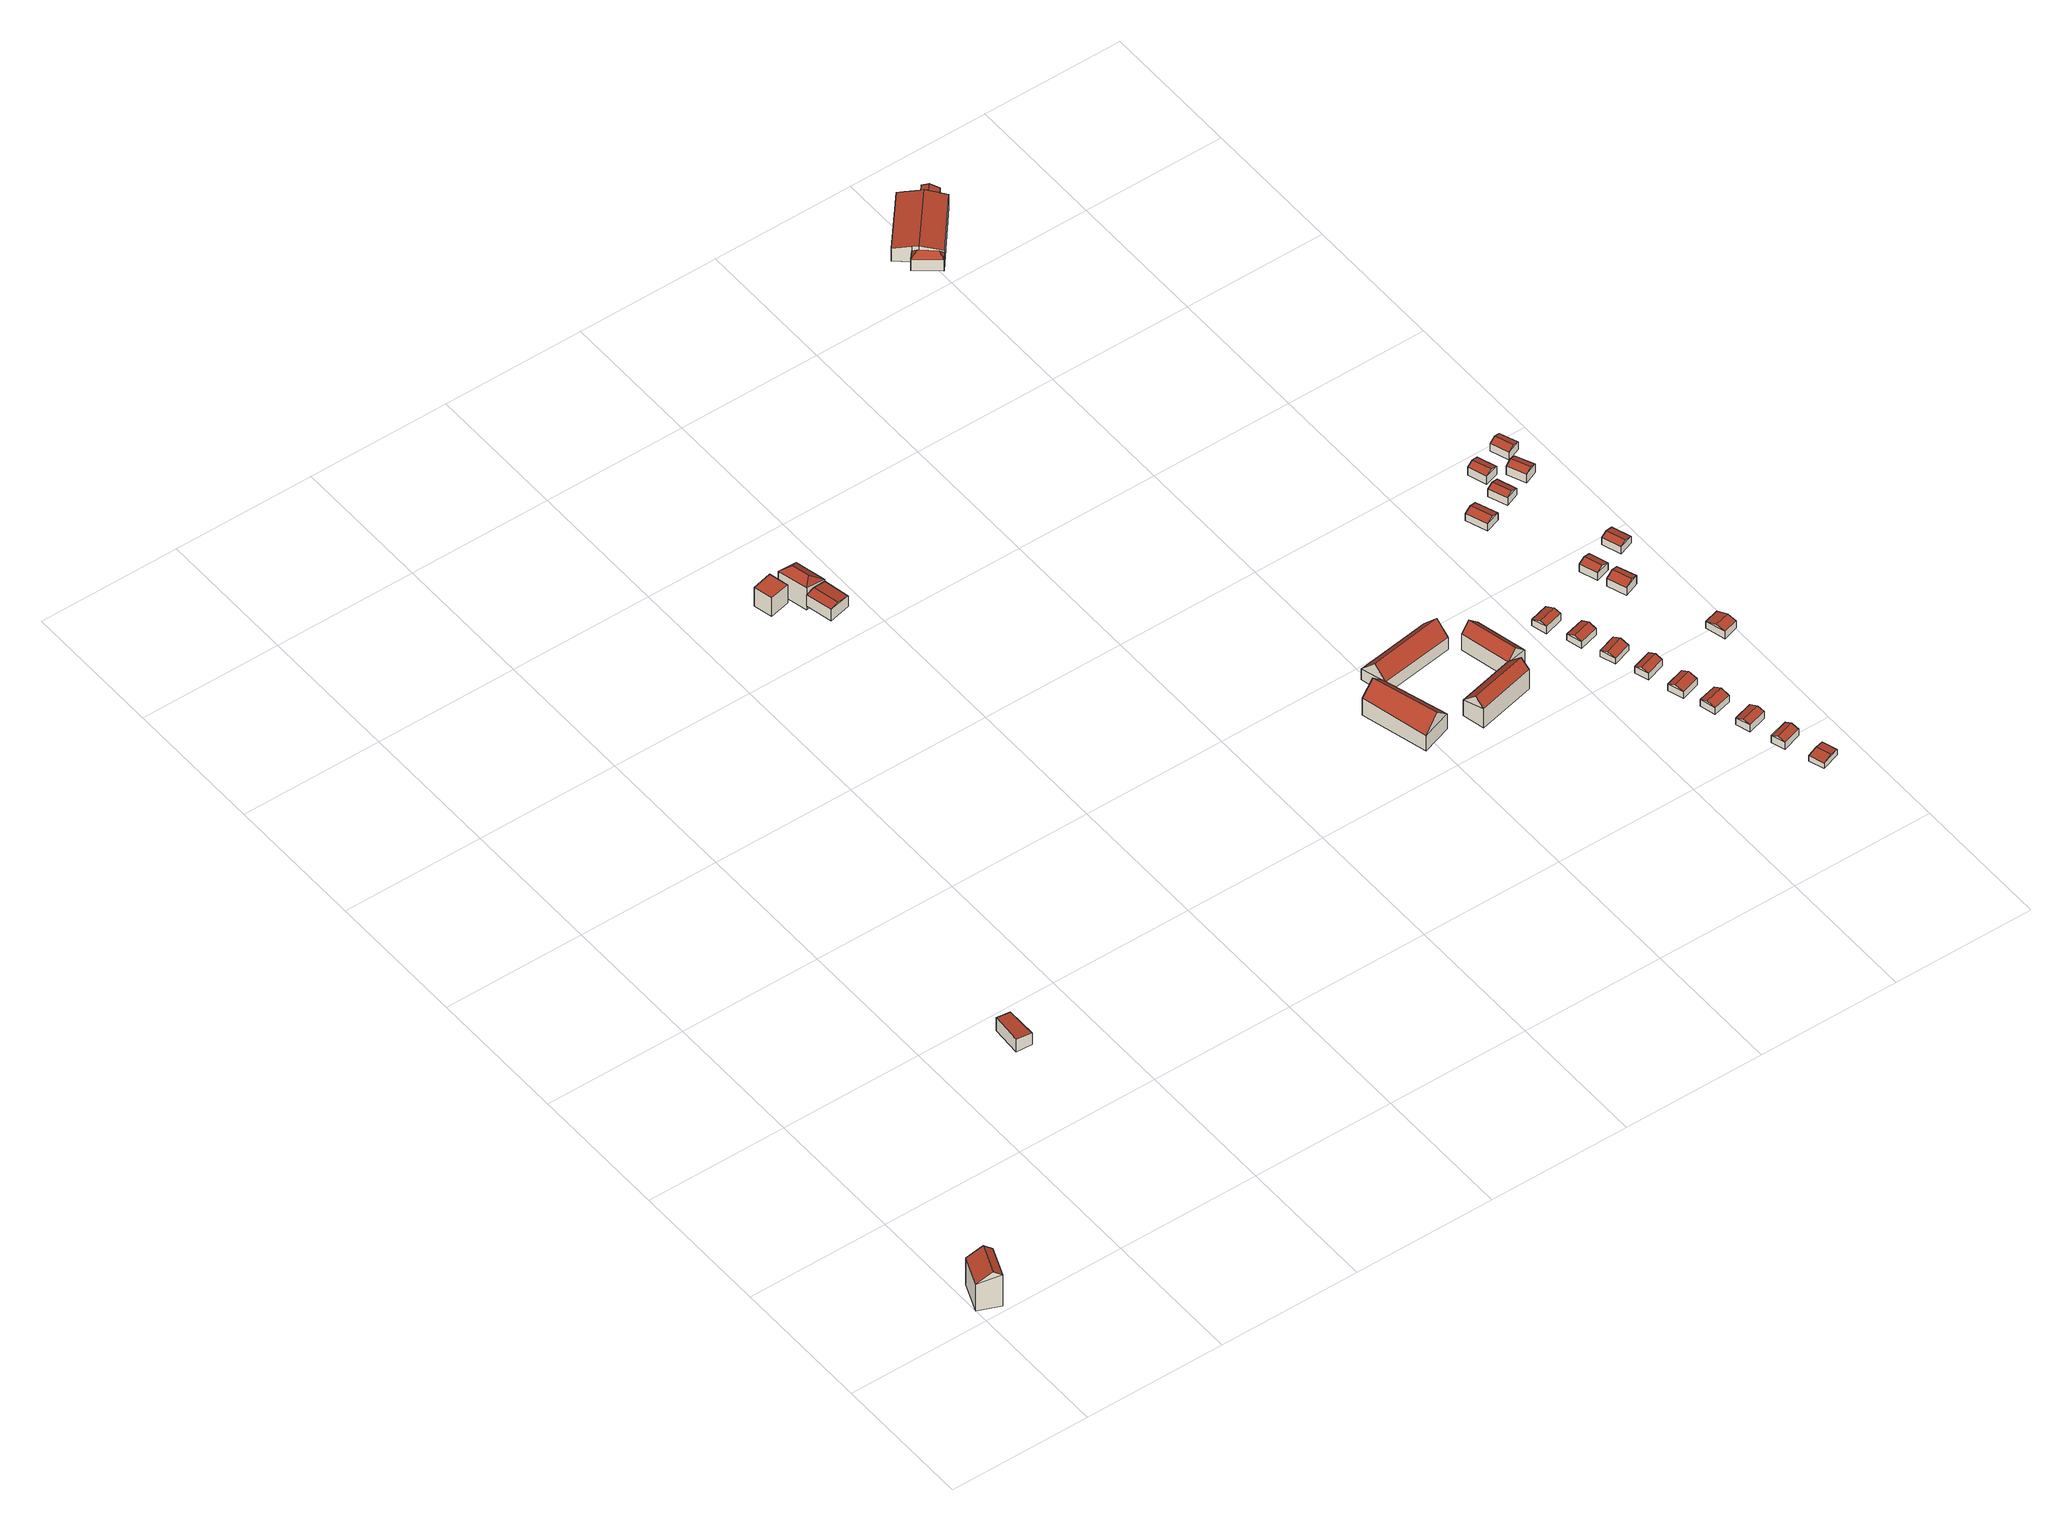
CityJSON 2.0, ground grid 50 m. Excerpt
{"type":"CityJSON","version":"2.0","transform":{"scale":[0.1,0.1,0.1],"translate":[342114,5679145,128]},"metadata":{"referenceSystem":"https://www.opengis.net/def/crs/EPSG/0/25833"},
"CityObjects":{
"building1":{"type":"Building","attributes":{"Dachtyp_tdc":"tdcGableRoof","Gemeindeschluessel":14729160,"Dachneigung":35.8,"QualitaetDacherkennung":67,"Geometrietyp2DReferenz":"3000","function":"31001_9998","roofType":"3100","measuredHeight":15.08},"geometry":[{"type":"MultiSurface","lod":"2","boundaries":[[[0,1,2,3]],[[1,4,5,2]],[[4,6,7,5]],[[6,0,3,7]],[[4,1,8]],[[0,6,9]],[[1,0,9,8]],[[6,4,8,9]],[[3,2,5,7]]],"semantics":{"surfaces":[{"type":"WallSurface"},{"type":"RoofSurface"},{"type":"GroundSurface"}],"values":[0,0,0,0,0,0,1,1,2]}}]},
"building2":{"type":"Building","attributes":{"Dachtyp_tdc":"tdcPolyFlatRoof","Gemeindeschluessel":14729160,"Dachneigung":6.17,"QualitaetDacherkennung":78,"Geometrietyp2DReferenz":"3000","function":"31001_9998","roofType":"2100","measuredHeight":5.41},"geometry":[{"type":"MultiSurface","lod":"2","boundaries":[[[10,11,12,13]],[[11,14,15,12]],[[14,16,17,15]],[[16,10,13,17]],[[16,14,11,10]],[[13,12,15,17]]],"semantics":{"surfaces":[{"type":"WallSurface"},{"type":"RoofSurface"},{"type":"GroundSurface"}],"values":[0,0,0,0,1,2]}}]},
"building3":{"type":"Building","attributes":{"Dachtyp_tdc":"tdcPolyFlatRoof","Gemeindeschluessel":14729160,"Dachneigung":0,"QualitaetDacherkennung":72,"Geometrietyp2DReferenz":"3000","function":"31001_9998","roofType":"1000","measuredHeight":7.8},"geometry":[{"type":"MultiSurface","lod":"2","boundaries":[[[18,19,20,21]],[[19,22,23,20]],[[22,24,25,23]],[[24,18,21,25]],[[24,22,19,18]],[[21,20,23,25]]],"semantics":{"surfaces":[{"type":"WallSurface"},{"type":"RoofSurface"},{"type":"GroundSurface"}],"values":[0,0,0,0,1,2]}}]},
"building4":{"type":"Building","attributes":{"Dachtyp_tdc":"tdcGableRoof","Gemeindeschluessel":14729160,"Dachneigung":11.87,"QualitaetDacherkennung":79,"Geometrietyp2DReferenz":"3000","function":"31001_9998","roofType":"3100","measuredHeight":5.37},"geometry":[{"type":"MultiSurface","lod":"2","boundaries":[[[26,27,28,29]],[[27,30,31,28]],[[30,32,33,31]],[[32,26,29,33]],[[30,27,34]],[[26,32,35]],[[27,26,35,34]],[[32,30,34,35]],[[29,28,31,33]]],"semantics":{"surfaces":[{"type":"WallSurface"},{"type":"RoofSurface"},{"type":"GroundSurface"}],"values":[0,0,0,0,0,0,1,1,2]}}]},
"building5":{"type":"Building","attributes":{"Dachtyp_tdc":"tdcHipRoof","Gemeindeschluessel":14729160,"Dachneigung":40.19,"QualitaetDacherkennung":46,"Geometrietyp2DReferenz":"3000","function":"31001_9998","roofType":"3200","measuredHeight":10.79},"geometry":[{"type":"MultiSurface","lod":"2","boundaries":[[[36,37,38,39]],[[37,40,41,38]],[[40,42,43,41]],[[42,36,39,43]],[[40,37,44]],[[36,42,45]],[[37,36,45,44]],[[42,40,44,45]],[[39,38,41,43]]],"semantics":{"surfaces":[{"type":"WallSurface"},{"type":"RoofSurface"},{"type":"GroundSurface"}],"values":[0,0,0,0,1,1,1,1,2]}}]},
"building6":{"type":"Building","attributes":{"Dachtyp_tdc":"tdcGableRoof","Gemeindeschluessel":14729160,"Dachneigung":42.23,"QualitaetDacherkennung":79,"Geometrietyp2DReferenz":"3000","function":"31001_9998","roofType":"3100","measuredHeight":11.62},"geometry":[{"type":"MultiSurface","lod":"2","boundaries":[[[46,47,48,49]],[[47,50,51,48]],[[50,52,53,51]],[[52,46,49,53]],[[50,47,54]],[[46,52,55]],[[47,46,55,54]],[[52,50,54,55]],[[49,48,51,53]]],"semantics":{"surfaces":[{"type":"WallSurface"},{"type":"RoofSurface"},{"type":"GroundSurface"}],"values":[0,0,0,0,0,0,1,1,2]}}]},
"building7":{"type":"Building","attributes":{"Dachtyp_tdc":"tdcGableRoof","Gemeindeschluessel":14729160,"Dachneigung":47.25,"QualitaetDacherkennung":68,"Geometrietyp2DReferenz":"3000","function":"31001_9998","roofType":"3100","measuredHeight":10.03},"geometry":[{"type":"MultiSurface","lod":"2","boundaries":[[[56,57,58,59]],[[57,60,61,58]],[[60,62,63,61]],[[62,56,59,63]],[[60,57,64]],[[56,62,65]],[[57,56,65,64]],[[62,60,64,65]],[[59,58,61,63]]],"semantics":{"surfaces":[{"type":"WallSurface"},{"type":"RoofSurface"},{"type":"GroundSurface"}],"values":[0,0,0,0,0,0,1,1,2]}}]},
"building8":{"type":"Building","attributes":{"Dachtyp_tdc":"tdcGableRoof","Gemeindeschluessel":14729160,"Dachneigung":44.69,"QualitaetDacherkennung":92,"Geometrietyp2DReferenz":"3000","function":"31001_9998","roofType":"3100","measuredHeight":11.27},"geometry":[{"type":"MultiSurface","lod":"2","boundaries":[[[66,67,68,69]],[[67,70,71,68]],[[70,72,73,71]],[[72,66,69,73]],[[70,67,74]],[[66,72,75]],[[67,66,75,74]],[[72,70,74,75]],[[69,68,71,73]]],"semantics":{"surfaces":[{"type":"WallSurface"},{"type":"RoofSurface"},{"type":"GroundSurface"}],"values":[0,0,0,0,0,0,1,1,2]}}]},
"building9":{"type":"Building","attributes":{"Dachtyp_tdc":"tdcGableRoof","Gemeindeschluessel":14729160,"Dachneigung":44.61,"QualitaetDacherkennung":96,"Geometrietyp2DReferenz":"3000","function":"31001_9998","roofType":"3100","measuredHeight":10.21},"geometry":[{"type":"MultiSurface","lod":"2","boundaries":[[[76,77,78,79]],[[77,80,81,78]],[[80,82,83,81]],[[82,76,79,83]],[[80,77,84]],[[76,82,85]],[[77,76,85,84]],[[82,80,84,85]],[[79,78,81,83]]],"semantics":{"surfaces":[{"type":"WallSurface"},{"type":"RoofSurface"},{"type":"GroundSurface"}],"values":[0,0,0,0,0,0,1,1,2]}}]},
"building10":{"type":"Building","attributes":{"Dachtyp_tdc":"tdcGableRoof","Gemeindeschluessel":14729160,"Dachneigung":22.84,"QualitaetDacherkennung":90,"Geometrietyp2DReferenz":"3000","function":"31001_9998","roofType":"3100","measuredHeight":3.92},"geometry":[{"type":"MultiSurface","lod":"2","boundaries":[[[86,87,88,89]],[[87,90,91,88]],[[90,92,93,91]],[[92,86,89,93]],[[90,87,94]],[[86,92,95]],[[87,86,95,94]],[[92,90,94,95]],[[89,88,91,93]]],"semantics":{"surfaces":[{"type":"WallSurface"},{"type":"RoofSurface"},{"type":"GroundSurface"}],"values":[0,0,0,0,0,0,1,1,2]}}]},
"building11":{"type":"Building","attributes":{"Dachtyp_tdc":"tdcGableRoof","Gemeindeschluessel":14729160,"Dachneigung":22.09,"QualitaetDacherkennung":75,"Geometrietyp2DReferenz":"3000","function":"31001_9998","roofType":"3100","measuredHeight":3.6},"geometry":[{"type":"MultiSurface","lod":"2","boundaries":[[[96,97,98,99]],[[97,100,101,98]],[[100,102,103,101]],[[102,96,99,103]],[[100,97,104]],[[96,102,105]],[[97,96,105,104]],[[102,100,104,105]],[[99,98,101,103]]],"semantics":{"surfaces":[{"type":"WallSurface"},{"type":"RoofSurface"},{"type":"GroundSurface"}],"values":[0,0,0,0,0,0,1,1,2]}}]},
"building12":{"type":"Building","attributes":{"Dachtyp_tdc":"tdcGableRoof","Gemeindeschluessel":14729160,"Dachneigung":20.42,"QualitaetDacherkennung":79,"Geometrietyp2DReferenz":"3000","function":"31001_9998","roofType":"3100","measuredHeight":3.85},"geometry":[{"type":"MultiSurface","lod":"2","boundaries":[[[106,107,108,109]],[[107,110,111,108]],[[110,112,113,111]],[[112,106,109,113]],[[110,107,114]],[[106,112,115]],[[107,106,115,114]],[[112,110,114,115]],[[109,108,111,113]]],"semantics":{"surfaces":[{"type":"WallSurface"},{"type":"RoofSurface"},{"type":"GroundSurface"}],"values":[0,0,0,0,0,0,1,1,2]}}]},
"building13":{"type":"Building","attributes":{"Dachtyp_tdc":"tdcGableRoof","Gemeindeschluessel":14729160,"Dachneigung":22.24,"QualitaetDacherkennung":88,"Geometrietyp2DReferenz":"3000","function":"31001_9998","roofType":"3100","measuredHeight":3.92},"geometry":[{"type":"MultiSurface","lod":"2","boundaries":[[[116,117,118,119]],[[117,120,121,118]],[[120,122,123,121]],[[122,116,119,123]],[[120,117,124]],[[116,122,125]],[[117,116,125,124]],[[122,120,124,125]],[[119,118,121,123]]],"semantics":{"surfaces":[{"type":"WallSurface"},{"type":"RoofSurface"},{"type":"GroundSurface"}],"values":[0,0,0,0,0,0,1,1,2]}}]},
"building14":{"type":"Building","attributes":{"Dachtyp_tdc":"tdcGableRoof","Gemeindeschluessel":14729160,"Dachneigung":21.46,"QualitaetDacherkennung":83,"Geometrietyp2DReferenz":"3000","function":"31001_9998","roofType":"3100","measuredHeight":3.99},"geometry":[{"type":"MultiSurface","lod":"2","boundaries":[[[126,127,128,129]],[[127,130,131,128]],[[130,132,133,131]],[[132,126,129,133]],[[130,127,134]],[[126,132,135]],[[127,126,135,134]],[[132,130,134,135]],[[129,128,131,133]]],"semantics":{"surfaces":[{"type":"WallSurface"},{"type":"RoofSurface"},{"type":"GroundSurface"}],"values":[0,0,0,0,0,0,1,1,2]}}]},
"building15":{"type":"Building","attributes":{"Dachtyp_tdc":"tdcGableRoof","Gemeindeschluessel":14729160,"Dachneigung":22.18,"QualitaetDacherkennung":91,"Geometrietyp2DReferenz":"3000","function":"31001_9998","roofType":"3100","measuredHeight":3.84},"geometry":[{"type":"MultiSurface","lod":"2","boundaries":[[[136,137,138,139]],[[137,140,141,138]],[[140,142,143,141]],[[142,136,139,143]],[[140,137,144]],[[136,142,145]],[[137,136,145,144]],[[142,140,144,145]],[[139,138,141,143]]],"semantics":{"surfaces":[{"type":"WallSurface"},{"type":"RoofSurface"},{"type":"GroundSurface"}],"values":[0,0,0,0,0,0,1,1,2]}}]},
"building16":{"type":"Building","attributes":{"Dachtyp_tdc":"tdcGableRoof","Gemeindeschluessel":14729160,"Dachneigung":21.48,"QualitaetDacherkennung":90,"Geometrietyp2DReferenz":"3000","function":"31001_9998","roofType":"3100","measuredHeight":3.82},"geometry":[{"type":"MultiSurface","lod":"2","boundaries":[[[146,147,148,149]],[[147,150,151,148]],[[150,152,153,151]],[[152,146,149,153]],[[150,147,154]],[[146,152,155]],[[147,146,155,154]],[[152,150,154,155]],[[149,148,151,153]]],"semantics":{"surfaces":[{"type":"WallSurface"},{"type":"RoofSurface"},{"type":"GroundSurface"}],"values":[0,0,0,0,0,0,1,1,2]}}]},
"building17":{"type":"Building","attributes":{"Dachtyp_tdc":"tdcGableRoof","Gemeindeschluessel":14729160,"Dachneigung":21.43,"QualitaetDacherkennung":78,"Geometrietyp2DReferenz":"3000","function":"31001_9998","roofType":"3100","measuredHeight":3.79},"geometry":[{"type":"MultiSurface","lod":"2","boundaries":[[[156,157,158,159]],[[157,160,161,158]],[[160,162,163,161]],[[162,156,159,163]],[[160,157,164]],[[156,162,165]],[[157,156,165,164]],[[162,160,164,165]],[[159,158,161,163]]],"semantics":{"surfaces":[{"type":"WallSurface"},{"type":"RoofSurface"},{"type":"GroundSurface"}],"values":[0,0,0,0,0,0,1,1,2]}}]},
"building18":{"type":"Building","attributes":{"Dachtyp_tdc":"tdcGableRoof","Gemeindeschluessel":14729160,"Dachneigung":10.99,"QualitaetDacherkennung":87,"Geometrietyp2DReferenz":"3000","function":"31001_9998","roofType":"3100","measuredHeight":2.96},"geometry":[{"type":"MultiSurface","lod":"2","boundaries":[[[166,167,168,169]],[[167,170,171,168]],[[170,172,173,171]],[[172,166,169,173]],[[170,167,174]],[[166,172,175]],[[167,166,175,174]],[[172,170,174,175]],[[169,168,171,173]]],"semantics":{"surfaces":[{"type":"WallSurface"},{"type":"RoofSurface"},{"type":"GroundSurface"}],"values":[0,0,0,0,0,0,1,1,2]}}]},
"building19":{"type":"Building","attributes":{"Dachtyp_tdc":"tdcGableRoof","Gemeindeschluessel":14729160,"Dachneigung":21.76,"QualitaetDacherkennung":84,"Geometrietyp2DReferenz":"3000","function":"31001_9998","roofType":"3100","measuredHeight":4.14},"geometry":[{"type":"MultiSurface","lod":"2","boundaries":[[[176,177,178,179]],[[177,180,181,178]],[[180,182,183,181]],[[182,176,179,183]],[[180,177,184]],[[176,182,185]],[[177,176,185,184]],[[182,180,184,185]],[[179,178,181,183]]],"semantics":{"surfaces":[{"type":"WallSurface"},{"type":"RoofSurface"},{"type":"GroundSurface"}],"values":[0,0,0,0,0,0,1,1,2]}}]},
"building20":{"type":"Building","attributes":{"Dachtyp_tdc":"tdcGableRoof","Gemeindeschluessel":14729160,"Dachneigung":21.72,"QualitaetDacherkennung":80,"Geometrietyp2DReferenz":"3000","function":"31001_9998","roofType":"3100","measuredHeight":4.33},"geometry":[{"type":"MultiSurface","lod":"2","boundaries":[[[186,187,188,189]],[[187,190,191,188]],[[190,192,193,191]],[[192,186,189,193]],[[190,187,194]],[[186,192,195]],[[187,186,195,194]],[[192,190,194,195]],[[189,188,191,193]]],"semantics":{"surfaces":[{"type":"WallSurface"},{"type":"RoofSurface"},{"type":"GroundSurface"}],"values":[0,0,0,0,0,0,1,1,2]}}]},
"building21":{"type":"Building","attributes":{"Dachtyp_tdc":"tdcGableRoof","Gemeindeschluessel":14729160,"Dachneigung":21.08,"QualitaetDacherkennung":88,"Geometrietyp2DReferenz":"3000","function":"31001_9998","roofType":"3100","measuredHeight":4.16},"geometry":[{"type":"MultiSurface","lod":"2","boundaries":[[[196,197,198,199]],[[197,200,201,198]],[[200,202,203,201]],[[202,196,199,203]],[[200,197,204]],[[196,202,205]],[[197,196,205,204]],[[202,200,204,205]],[[199,198,201,203]]],"semantics":{"surfaces":[{"type":"WallSurface"},{"type":"RoofSurface"},{"type":"GroundSurface"}],"values":[0,0,0,0,0,0,1,1,2]}}]},
"building22":{"type":"Building","attributes":{"Dachtyp_tdc":"tdcGableRoof","Gemeindeschluessel":14729160,"Dachneigung":17.96,"QualitaetDacherkennung":85,"Geometrietyp2DReferenz":"3000","function":"31001_9998","roofType":"3100","measuredHeight":4.04},"geometry":[{"type":"MultiSurface","lod":"2","boundaries":[[[206,207,208,209]],[[207,210,211,208]],[[210,212,213,211]],[[212,206,209,213]],[[210,207,214]],[[206,212,215]],[[207,206,215,214]],[[212,210,214,215]],[[209,208,211,213]]],"semantics":{"surfaces":[{"type":"WallSurface"},{"type":"RoofSurface"},{"type":"GroundSurface"}],"values":[0,0,0,0,0,0,1,1,2]}}]},
"building23":{"type":"Building","attributes":{"Gemeindeschluessel":14729160,"Geometrietyp2DReferenz":"3000","function":"31001_9998","roofType":"9999"},"children":["building23-1","building23-2","building23-3"]},
"building23-1":{"type":"BuildingPart","attributes":{"Dachtyp_tdc":"tdcFreeFormRoof","Dachneigung":52.82,"QualitaetDacherkennung":19,"Geometrietyp2DReferenz":"3000","roofType":"5000","measuredHeight":7.07},"parents":["building23"],"geometry":[{"type":"MultiSurface","lod":"2","boundaries":[[[216,217,218,219]],[[217,220,221,218]],[[220,222,223,221]],[[224,222,220]],[[225,224,220,217]],[[225,217,216]],[[224,225,216,226,222]],[[219,218,221,223,227]],[[219,227,226,216]],[[227,223,222,226]]],"semantics":{"surfaces":[{"type":"WallSurface"},{"type":"RoofSurface"},{"type":"GroundSurface"},{"type":"ClosureSurface"}],"values":[0,0,0,1,1,1,1,2,3,3]}}]},
"building23-2":{"type":"BuildingPart","attributes":{"Dachtyp_tdc":"tdcGableRoof","Dachneigung":11.14,"QualitaetDacherkennung":88,"Geometrietyp2DReferenz":"3000","roofType":"3100","measuredHeight":7.03},"parents":["building23"],"geometry":[{"type":"MultiSurface","lod":"2","boundaries":[[[228,229,230,231]],[[229,232,233,234,230]],[[235,236,237,238,239]],[[236,240,216,219,237]],[[241,242,243,223,222]],[[242,228,231,243]],[[244,240,236,235,245]],[[245,232,229,228,242,241,244]],[[231,230,234,246,238,237,219,227,223,243]],[[247,233,232,245,248]],[[246,234,233,247]],[[235,239,249,248,245]],[[246,247,239,238]],[[239,247,248,249]],[[226,216,240,244]],[[227,219,216,226]],[[241,222,226,244]],[[227,226,222,223]]],"semantics":{"surfaces":[{"type":"WallSurface"},{"type":"RoofSurface"},{"type":"GroundSurface"},{"type":"ClosureSurface"}],"values":[0,0,0,0,0,0,1,1,2,0,3,0,3,3,0,3,0,3]}}]},
"building23-3":{"type":"BuildingPart","attributes":{"Dachtyp_tdc":"tdcGableRoof","Dachneigung":24.86,"QualitaetDacherkennung":67,"Geometrietyp2DReferenz":"3000","roofType":"3100","measuredHeight":6.51},"parents":["building23"],"geometry":[{"type":"MultiSurface","lod":"2","boundaries":[[[233,250,251,234]],[[250,252,253,251]],[[252,239,238,253]],[[252,250,254]],[[250,233,248,249,254]],[[239,252,254,249]],[[234,251,253,238,246]],[[234,246,247,233]],[[246,238,239,247]],[[248,233,247]],[[249,248,247,239]]],"semantics":{"surfaces":[{"type":"WallSurface"},{"type":"RoofSurface"},{"type":"GroundSurface"},{"type":"ClosureSurface"}],"values":[0,0,0,0,1,1,2,3,3,0,3]}}]},
"building24":{"type":"Building","attributes":{"Dachtyp_tdc":"tdcGableRoof","Gemeindeschluessel":14729160,"Dachneigung":25.59,"QualitaetDacherkennung":87,"Geometrietyp2DReferenz":"3000","function":"31001_9998","roofType":"3100","measuredHeight":4.01},"geometry":[{"type":"MultiSurface","lod":"2","boundaries":[[[255,256,257,258]],[[256,259,260,257]],[[259,261,262,260]],[[261,255,258,262]],[[259,256,263]],[[255,261,264]],[[256,255,264,263]],[[261,259,263,264]],[[258,257,260,262]]],"semantics":{"surfaces":[{"type":"WallSurface"},{"type":"RoofSurface"},{"type":"GroundSurface"}],"values":[0,0,0,0,0,0,1,1,2]}}]},
"building25":{"type":"Building","attributes":{"Dachtyp_tdc":"tdcGableRoof","Gemeindeschluessel":14729160,"Dachneigung":21.17,"QualitaetDacherkennung":85,"Geometrietyp2DReferenz":"3000","function":"31001_9998","roofType":"3100","measuredHeight":3.9},"geometry":[{"type":"MultiSurface","lod":"2","boundaries":[[[265,266,267,268]],[[266,269,270,267]],[[269,271,272,270]],[[271,265,268,272]],[[269,266,273]],[[265,271,274]],[[266,265,274,273]],[[271,269,273,274]],[[268,267,270,272]]],"semantics":{"surfaces":[{"type":"WallSurface"},{"type":"RoofSurface"},{"type":"GroundSurface"}],"values":[0,0,0,0,0,0,1,1,2]}}]},
"building26":{"type":"Building","attributes":{"Dachtyp_tdc":"tdcGableRoof","Gemeindeschluessel":14729160,"Dachneigung":21.06,"QualitaetDacherkennung":81,"Geometrietyp2DReferenz":"3000","function":"31001_9998","roofType":"3100","measuredHeight":4.43},"geometry":[{"type":"MultiSurface","lod":"2","boundaries":[[[275,276,277,278]],[[276,279,280,277]],[[279,281,282,280]],[[281,275,278,282]],[[279,276,283]],[[275,281,284]],[[276,275,284,283]],[[281,279,283,284]],[[278,277,280,282]]],"semantics":{"surfaces":[{"type":"WallSurface"},{"type":"RoofSurface"},{"type":"GroundSurface"}],"values":[0,0,0,0,0,0,1,1,2]}}]},
"building27":{"type":"Building","attributes":{"Dachtyp_tdc":"tdcGableRoof","Gemeindeschluessel":14729160,"Dachneigung":21.96,"QualitaetDacherkennung":78,"Geometrietyp2DReferenz":"3000","function":"31001_9998","roofType":"3100","measuredHeight":4.49},"geometry":[{"type":"MultiSurface","lod":"2","boundaries":[[[285,286,287,288]],[[286,289,290,287]],[[289,291,292,290]],[[291,285,288,292]],[[289,286,293]],[[285,291,294]],[[286,285,294,293]],[[291,289,293,294]],[[288,287,290,292]]],"semantics":{"surfaces":[{"type":"WallSurface"},{"type":"RoofSurface"},{"type":"GroundSurface"}],"values":[0,0,0,0,0,0,1,1,2]}}]},
"building28":{"type":"Building","attributes":{"Dachtyp_tdc":"tdcGableRoof","Gemeindeschluessel":14729160,"Dachneigung":20.99,"QualitaetDacherkennung":80,"Geometrietyp2DReferenz":"3000","function":"31001_9998","roofType":"3100","measuredHeight":4.33},"geometry":[{"type":"MultiSurface","lod":"2","boundaries":[[[295,296,297,298]],[[296,299,300,297]],[[299,301,302,300]],[[301,295,298,302]],[[299,296,303]],[[295,301,304]],[[296,295,304,303]],[[301,299,303,304]],[[298,297,300,302]]],"semantics":{"surfaces":[{"type":"WallSurface"},{"type":"RoofSurface"},{"type":"GroundSurface"}],"values":[0,0,0,0,0,0,1,1,2]}}]}
},
"vertices":[
[0,50,119],[43,157,119],[43,157,6],[0,50,6],[119,126,137],[119,126,6],[77,20,137],[77,20,6],[92,137,157],[50,31,157],
[572,712,358],[624,710,352],[624,710,304],[572,712,304],[623,601,352],[623,601,304],[566,605,358],[566,605,304],
[1186,2559,305],[1116,2543,305],[1116,2543,227],[1186,2559,227],[1100,2609,305],[1100,2609,227],[1170,2626,305],[1170,2626,227],
[1232,2404,298],[1210,2497,298],[1210,2497,250],[1232,2404,250],[1290,2514,293],[1290,2514,250],[1309,2422,293],[1309,2422,250],[1242,2504,304],[1262,2411,304],
[1210,2497,327],[1185,2603,327],[1185,2603,234],[1210,2497,234],[1265,2622,300],[1265,2622,234],[1290,2514,300],[1290,2514,234],[1223,2583,342],[1237,2523,342],
[2237,804,454],[2176,1038,461],[2176,1038,390],[2237,804,390],[2269,1061,462],[2269,1061,390],[2342,839,454],[2342,839,390],[2224,1050,506],[2291,822,506],
[2551,1114,426],[2292,1076,426],[2292,1076,374],[2551,1114,374],[2270,1169,419],[2270,1169,374],[2534,1209,418],[2534,1209,374],[2282,1119,475],[2543,1158,475],
[2412,854,458],[2617,902,458],[2617,902,392],[2412,854,392],[2635,825,474],[2635,825,392],[2430,776,474],[2430,776,392],[2628,856,505],[2423,807,505],
[2648,1096,445],[2690,920,445],[2690,920,385],[2648,1096,385],[2617,902,453],[2617,902,385],[2575,1079,454],[2575,1079,385],[2649,910,487],[2607,1087,487],
[2789,1017,435],[2855,1035,435],[2855,1035,409],[2789,1017,409],[2870,981,439],[2870,981,409],[2804,963,439],[2804,963,409],[2864,1005,448],[2797,986,448],
[2945,746,453],[2880,724,453],[2880,724,429],[2945,746,429],[2862,777,455],[2862,777,429],[2927,799,455],[2927,799,429],[2871,751,465],[2936,773,465],
[3019,506,461],[2953,486,461],[2953,486,434],[3019,506,434],[2936,540,462],[2936,540,434],[3002,560,462],[3002,560,434],[2944,515,473],[3010,535,473],
[2912,862,447],[2844,844,447],[2844,844,419],[2912,862,419],[2830,898,446],[2830,898,419],[2898,916,446],[2898,916,419],[2837,870,458],[2905,888,458],
[2973,431,462],[3038,448,462],[3038,448,434],[2973,431,434],[3053,392,462],[3053,392,434],[2988,375,462],[2988,375,434],[3045,422,474],[2980,404,474],
[2984,632,460],[2918,610,460],[2918,610,432],[2984,632,432],[2902,658,460],[2902,658,432],[2969,680,460],[2969,680,432],[2910,634,470],[2977,656,470],
[3095,276,463],[3027,256,463],[3027,256,434],[3095,276,434],[3012,307,461],[3012,307,434],[3080,327,461],[3080,327,434],[3020,279,472],[3088,299,472],
[3133,156,463],[3067,135,463],[3067,135,435],[3133,156,435],[3051,182,464],[3051,182,435],[3117,203,464],[3117,203,435],[3059,160,473],[3125,181,473],
[3110,1,459],[3093,53,459],[3093,53,437],[3110,1,437],[3159,74,460],[3159,74,437],[3175,22,460],[3175,22,437],[3128,64,466],[3145,12,466],
[2932,1424,419],[2905,1499,419],[2905,1499,388],[2932,1424,388],[2956,1518,418],[2956,1518,388],[2984,1443,418],[2984,1443,388],[2930,1508,429],[2957,1433,429],
[3082,939,452],[3058,1005,452],[3058,1005,421],[3082,939,421],[3109,1024,457],[3109,1024,421],[3134,959,457],[3134,959,421],[3086,1016,464],[3111,950,464],
[3054,1044,447],[3033,1107,447],[3033,1107,415],[3054,1044,415],[3083,1124,446],[3083,1124,415],[3104,1060,446],[3104,1060,415],[3057,1115,457],[3077,1052,457],
[3178,676,466],[3231,691,466],[3231,691,439],[3178,676,439],[3250,620,470],[3250,620,439],[3197,605,470],[3197,605,439],[3242,652,479],[3188,637,479],
[2419,3424,248],[2399,3400,248],[2399,3400,201],[2419,3424,201],[2321,3462,248],[2321,3462,201],[2345,3488,248],[2345,3488,201],[2346,3464,271],[2397,3422,270],[2362,3473,248],[2362,3473,201],
[2450,3705,254],[2468,3690,259],[2468,3690,201],[2450,3705,201],[2505,3658,269],[2505,3658,258],[2505,3658,201],[2548,3621,262],[2569,3603,256],[2569,3603,201],[2548,3621,201],[2548,3621,250],[2419,3424,256],[2345,3488,266],[2298,3528,254],[2298,3528,201],[2362,3473,271],[2513,3651,271],[2513,3651,201],[2513,3651,256],[2513,3651,262],[2523,3643,266],
[2525,3682,258],[2525,3682,201],[2568,3645,250],[2568,3645,201],[2543,3667,266],
[3037,1467,429],[3013,1532,429],[3013,1532,398],[3037,1467,398],[3061,1550,426],[3061,1550,398],[3085,1485,426],[3085,1485,398],[3036,1541,438],[3060,1476,438],
[3201,1170,448],[3224,1104,448],[3224,1104,420],[3201,1170,420],[3173,1086,450],[3173,1086,420],[3150,1152,450],[3150,1152,420],[3196,1094,459],[3173,1160,459],
[3073,1665,419],[3096,1599,419],[3096,1599,385],[3073,1665,385],[3047,1582,419],[3047,1582,385],[3025,1648,419],[3025,1648,385],[3071,1591,429],[3048,1656,429],
[3139,1507,433],[3111,1572,433],[3111,1572,398],[3139,1507,398],[3157,1591,433],[3157,1591,398],[3185,1526,433],[3185,1526,398],[3134,1582,443],[3162,1516,443],
[3158,1620,423],[3135,1684,423],[3135,1684,390],[3158,1620,390],[3182,1701,423],[3182,1701,390],[3206,1638,423],[3206,1638,390],[3158,1692,433],[3182,1629,433]
]}
